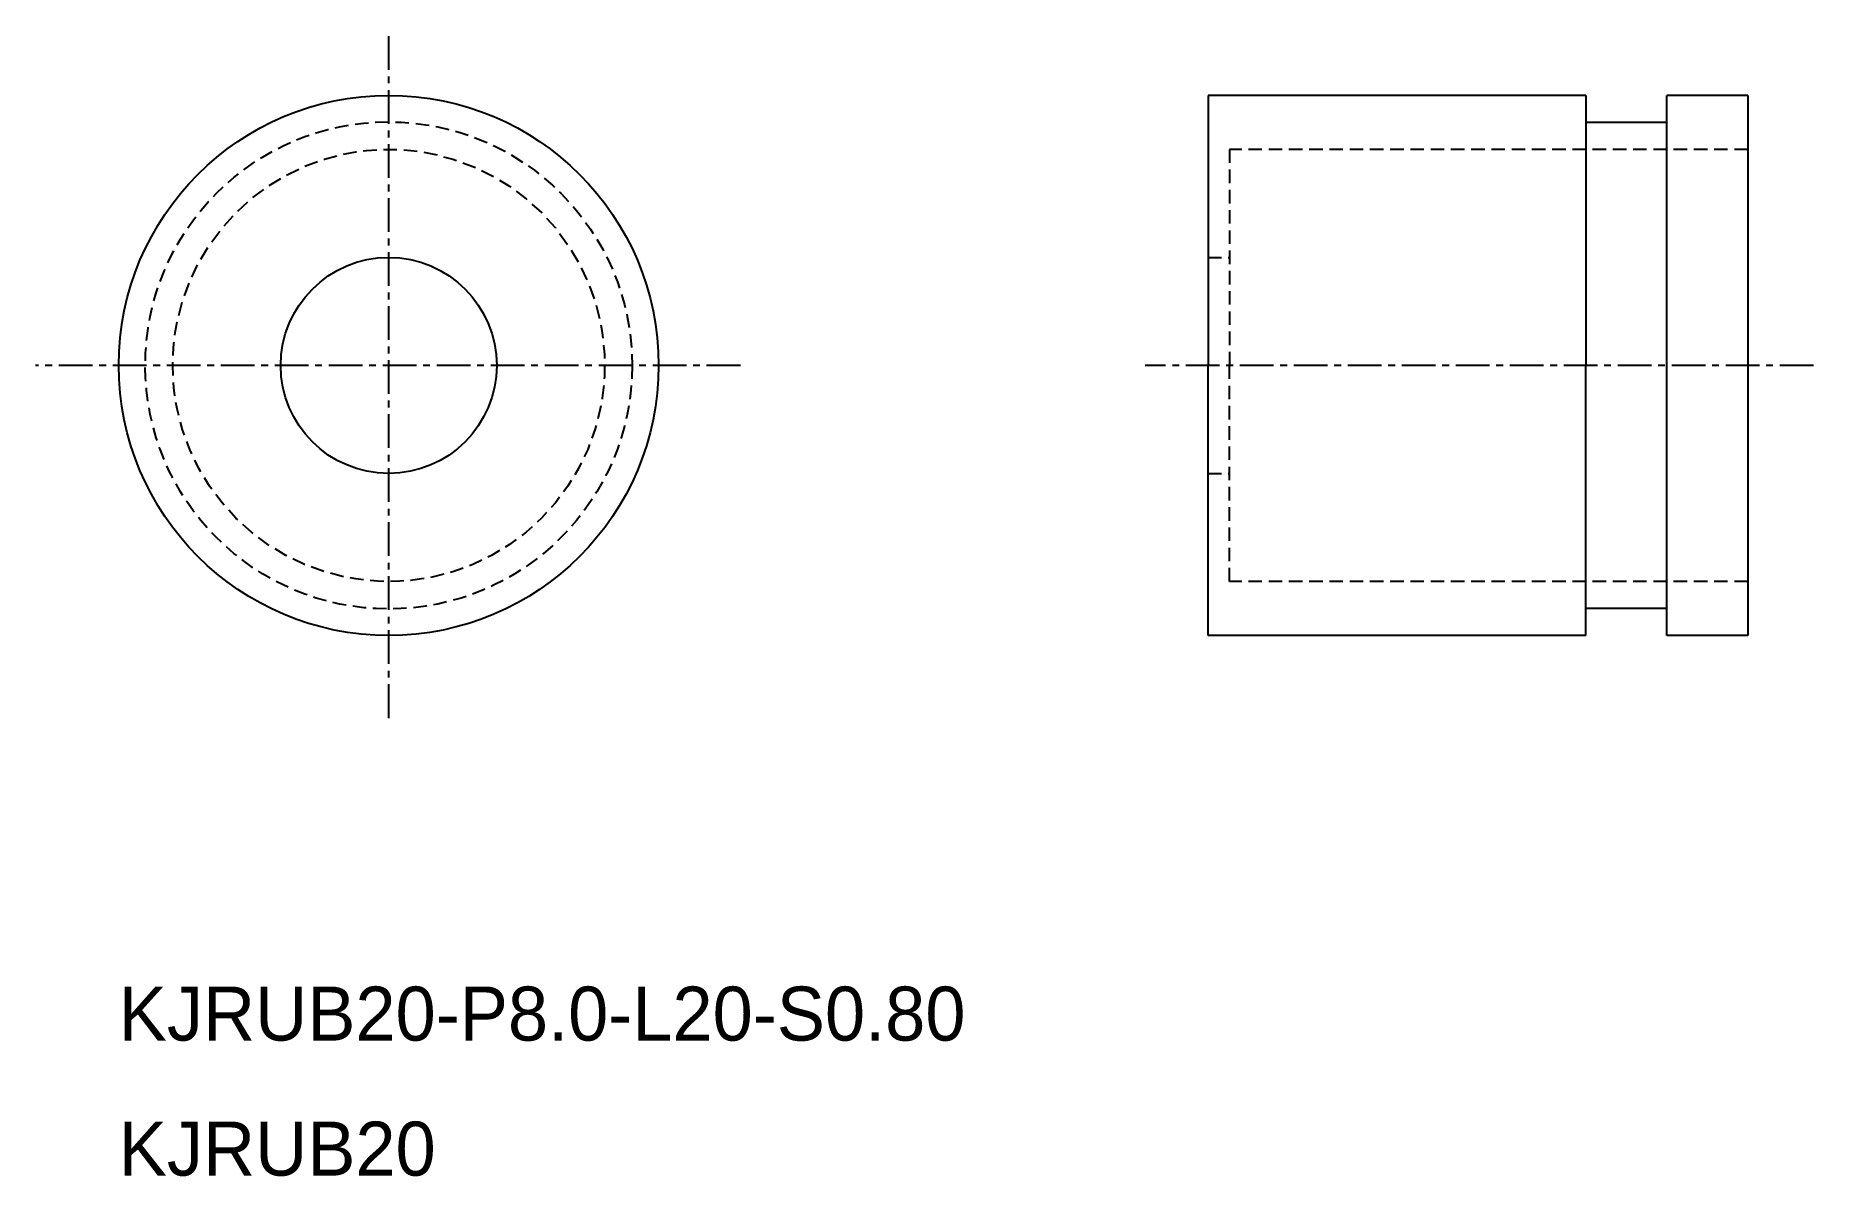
# Model space of a CAD drawing. Extents: x -1118.7 to -1052.8, y -1025.2 to -983.
import ezdxf

# ---------------------------------------------------------------- set-up
doc = ezdxf.new("R2010")
doc.units = 0
doc.linetypes.add('CENTER', pattern=[2, 1.25, -0.25, 0.25, -0.25])
doc.linetypes.add('DASHED', pattern=[0.75, 0.5, -0.25])
doc.layers.get('0').update_dxf_attribs({"linetype": 'CONTINUOUS'})
doc.layers.add('CENTER', color=1, linetype='CENTER')

msp = doc.modelspace()

# ---------------------------------------------------------------- linework, layer by layer
at = {"color": 7, "linetype": 'CONTINUOUS'}
for p, q in [((-1075.255, -985.2), (-1075.255, -995.2)), ((-1061.255, -985.2), (-1075.255, -985.2)), ((-1061.255, -985.2), (-1061.255, -995.2)), ((-1055.255, -985.2), (-1058.255, -985.2)), ((-1058.255, -1005.2), (-1058.255, -985.2)), ((-1055.255, -985.2), (-1055.255, -1005.2)), ((-1058.255, -986.2), (-1061.255, -986.2)), ((-1075.255, -1005.2), (-1075.255, -995.2)), ((-1061.255, -1005.2), (-1061.255, -995.2)), ((-1058.255, -1004.2), (-1061.255, -1004.2)), ((-1061.255, -1005.2), (-1075.255, -1005.2)), ((-1055.255, -1005.2), (-1058.255, -1005.2))]:
    msp.add_line(p, q, dxfattribs=at)
at = {"color": 3, "linetype": 'DASHED'}
for p, q in [((-1074.455, -987.2), (-1074.455, -995.2)), ((-1055.255, -987.2), (-1074.455, -987.2)), ((-1075.255, -991.2), (-1074.455, -991.2)), ((-1074.455, -1003.2), (-1074.455, -995.2)), ((-1075.255, -999.2), (-1074.455, -999.2)), ((-1055.255, -1003.2), (-1074.455, -1003.2))]:
    msp.add_line(p, q, dxfattribs=at)
at = {"color": 7, "linetype": 'CONTINUOUS'}
for radius in [10, 4]:
    msp.add_circle((-1105.607, -995.2), radius, dxfattribs=at)
at = {"color": 3, "linetype": 'DASHED'}
for radius in [9.018, 8]:
    msp.add_circle((-1105.607, -995.2), radius, dxfattribs=at)
at = {"layer": 'CENTER', "color": 1, "linetype": 'CENTER'}
for p, q in [((-1105.607, -1008.255), (-1105.607, -982.987)), ((-1092.578, -995.2), (-1118.689, -995.2)), ((-1052.826, -995.2), (-1077.578, -995.2))]:
    msp.add_line(p, q, dxfattribs=at)

# ---------------------------------------------------------------- texts
at = {"color": 7, "linetype": 'CONTINUOUS'}
for s, p in [('KJRUB20-P8.0-L20-S0.80', (-1115.607, -1020.2)), ('KJRUB20', (-1115.607, -1025.2))]:
    msp.add_text(s, height=2, dxfattribs=at).set_placement(p)

doc.saveas('drawing.dxf')
